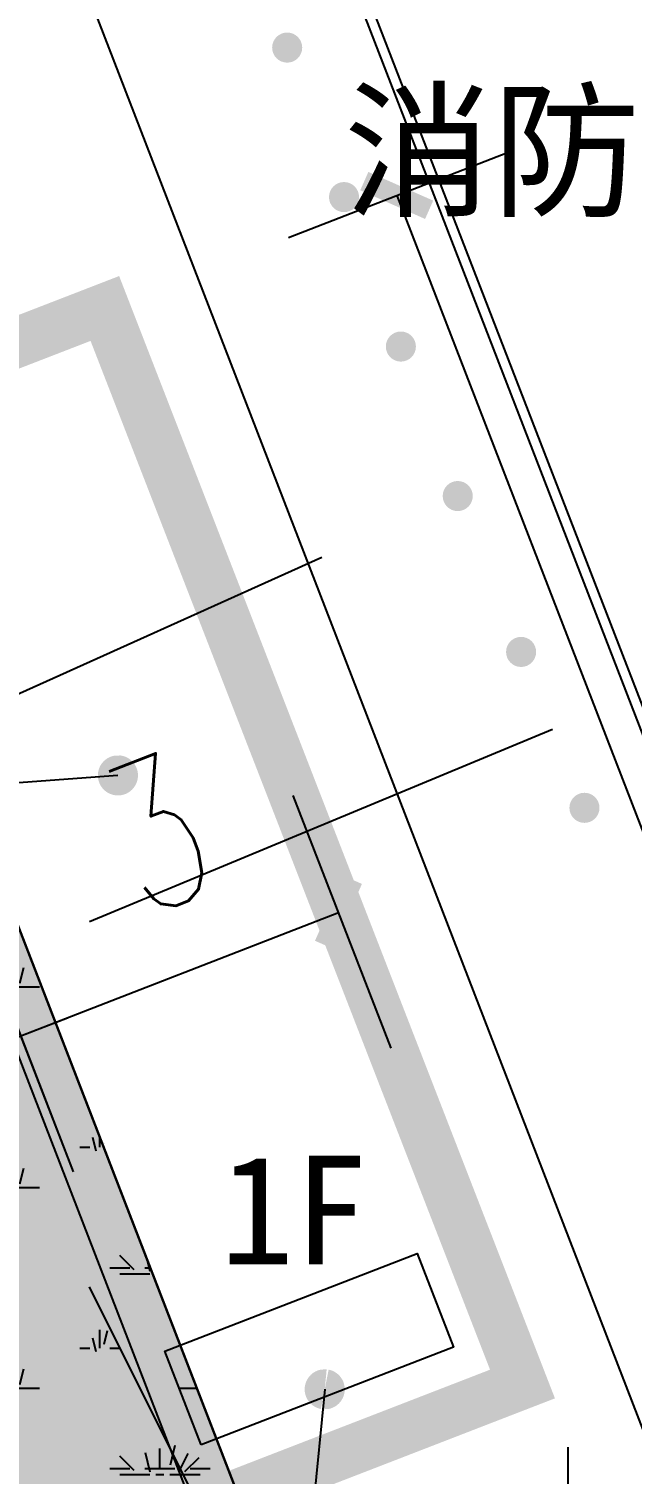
# Model space of a CAD drawing. Header units: metres. Extents: x 36500 to 80772748, y -35000 to 5806266.
# Drawn here: x 40386357.2 to 40386363.22, y 2903104.04 to 2903118.45 of the extents above; entities that cross this region are included whole.
import ezdxf
from ezdxf.enums import TextEntityAlignment as Align
from ezdxf.xclip import XClip

# ---------------------------------------------------------------- set-up
doc = ezdxf.new("R2010")
doc.units = ezdxf.units.M
doc.header["$LTSCALE"] = 10
doc.header["$XCLIPFRAME"] = 0
for name, pattern in [('399400', [0]), ('563', [1, 0.5, -0.5]), ('DASHED2', [0.375, 0.25, -0.125])]:
    doc.linetypes.add(name, pattern=pattern)
for name, color, linetype in [('DIM_LEAD', 3, 'Continuous'), ('dx', 252, 'Continuous'), ('PUB_DIM', 3, 'Continuous'), ('体育设施', 7, 'Continuous'), ('其它附属工程', 94, 'Continuous'), ('坐标', 7, 'Continuous'), ('总平面-定位', 3, 'Continuous'), ('总平面-绿化', 3, 'Continuous'), ('总平面-道路', 2, 'Continuous'), ('总平面定位', 7, 'Continuous'), ('文字标注', 7, 'Continuous')]:
    doc.layers.add(name, color=color, linetype=linetype)
doc.styles.add('_TCH_DIM_T3', font='SIMPLEX', dxfattribs={"width": 0.7058823529411765, "bigfont": 'GBCBIG'})
doc.styles.add('宋体', font='')
doc.styles.get('宋体').set_extended_font_data('SimSun')
doc.dimstyles.new('_TCH_ARCH_M_M&&1', dxfattribs={"dimtxt": 1.314345991561181, "dimasz": 0.5, "dimexe": 1.25, "dimexo": 1.5, "dimgap": 0.5, "dimtad": 1, "dimzin": 0, "dimdsep": 46, "dimtxsty": '_TCH_DIM_T3', "dimblk": 'ARCHTICK', "dimcen": 0.09, "dimclrt": 7, "dimazin": 2, "dimtfac": 1, "dimtix": 1, "dimtmove": 2, "dimatfit": 3, "dimfxl": 0, "dimtolj": 1, "dimtzin": 0, "dimarcsym": 0})
doc.dimstyles.new('_TCH_ARCH_MM_M&&1', dxfattribs={"dimtxt": 1.4875, "dimasz": 0.5, "dimexe": 1.25, "dimexo": 1.5, "dimgap": 0.6312500000000001, "dimtad": 1, "dimdec": 0, "dimzin": 0, "dimdsep": 46, "dimtxsty": '_TCH_DIM_T3', "dimblk": 'ARCHTICK', "dimcen": 0.09, "dimclrt": 7, "dimazin": 2, "dimtfac": 1, "dimtdec": 0, "dimtix": 1, "dimtmove": 2, "dimatfit": 3, "dimfxl": 0, "dimtolj": 1, "dimtzin": 0, "dimarcsym": 0})

# ---------------------------------------------------------------- blocks, each defined once
blk = doc.blocks.new('A$C42993D74')
at = {"layer": '体育设施', "color": 155}
for p, q in [((10.14180529862642, -26.2124459547922), (0, 0)), ((10.19910418242216, -26.08340991940349), (0.1292265877127647, -0.05686783697456121))]:
    blk.add_line(p, q, dxfattribs=at)
blk = doc.blocks.new('954200')
at = {"color": 0, "linetype": 'Continuous', "lineweight": -3, "flags": 128}
for points in [[(0, 1.6), (0, 0), (0.707, 0.707)], [(-0.707, 0.707), (0, 0)], [(-0.8, 0), (0.8, 0)]]:
    blk.add_lwpolyline(points, dxfattribs=at)
blk = doc.blocks.new('地形1')
at = {"layer": 'dx', "linetype": '399400'}
h = blk.add_hatch(color=252, dxfattribs=at)
edge = h.paths.add_edge_path(flags=0)
edge.add_arc((40386359.77481735, 2903118.261120615), 0.1499987374642963, 0, 360)
h = blk.add_hatch(color=252, dxfattribs=at)
edge = h.paths.add_edge_path(flags=0)
edge.add_arc((40386360.34187665, 2903116.771414632), 0.1500005532402886, 0, 360)
h = blk.add_hatch(color=252, dxfattribs=at)
edge = h.paths.add_edge_path(flags=0)
edge.add_arc((40386360.90893801, 2903115.281707731), 0.1500007760416392, 0, 360)
h = blk.add_hatch(color=252, dxfattribs=at)
edge = h.paths.add_edge_path(flags=0)
edge.add_arc((40386361.47600115, 2903113.792000954), 0.1500004474137486, 0, 360)
h = blk.add_hatch(color=252, dxfattribs=at)
edge = h.paths.add_edge_path(flags=0)
edge.add_arc((40386361.47600141, 2903113.791999909), 0.1499994098048112, 0, 360)
h = blk.add_hatch(color=252, dxfattribs=at)
edge = h.paths.add_edge_path(flags=0)
edge.add_arc((40386362.10805182, 2903112.238413953), 0.1500008509172575, 0, 360)
h = blk.add_hatch(color=252, dxfattribs=at)
edge = h.paths.add_edge_path(flags=0)
edge.add_arc((40386362.74010456, 2903110.684826076), 0.1499996618577318, 0, 360)
at = {"layer": 'dx', "color": 252, "linetype": '563', "lineweight": -3, "flags": 128}
for points in [[(40386355.805387, 2903128.689072), (40386354.7743, 2903128.218391999), (40386352.376204, 2903116.050993999), (40386354.953174, 2903110.856765), (40386361.475948, 2903113.792458)], [(40386362.42188998, 2903111.467000223), (40386356.294622, 2903108.922831001), (40386362.722918, 2903096.059230999), (40386366.571868, 2903092.897023001), (40386391.765299, 2903102.399862002), (40386389.41880368, 2903108.882538423)]]:
    blk.add_lwpolyline(points, dxfattribs=at)
at = {"layer": 'dx', "color": 252}
blk.add_blockref('954200', (40386362.57296225, 2903102.713858251), dxfattribs=at)
blk = doc.blocks.new('_ArchTick')
at = {"color": 0, "linetype": 'ByBlock', "const_width": 0.4}
blk.add_lwpolyline([(-0.5, -0.5), (0.5, 0.5)], dxfattribs=at)
blk = doc.blocks.new('*D258')
at = {"layer": 'Defpoints', "color": 0, "linetype": 'Continuous', "transparency": 16777216}
for p in [(40386359.60851415, 2903121.011538619), (40386371.1327183, 2903099.576625526), (40386368.32253237, 2903098.489342079)]:
    blk.add_point(p, dxfattribs=at)
at = {"layer": 'PUB_DIM', "color": 0, "linetype": 'Continuous', "lineweight": -2, "transparency": 16777216}
for p, q in [((40386361.00745517, 2903121.552800108), (40386363.58448426, 2903122.549873304)), ((40386362.41870007, 2903122.098822063), (40386371.1327183, 2903099.576625526)), ((40386369.7214734, 2903099.030603567), (40386372.2985025, 2903100.027676767))]:
    blk.add_line(p, q, dxfattribs=at)
at = {"layer": 'PUB_DIM', "color": 0, "linetype": 'Continuous', "lineweight": -2, "transparency": 16777216, "xscale": 0.5, "yscale": 0.5, "zscale": 0.5}
for p, rotation in [((40386362.41870007, 2903122.098822063), 111.1518532324609), ((40386371.1327183, 2903099.576625526), 291.151853232461)]:
    blk.add_blockref('_ArchTick', p, dxfattribs=dict(at, rotation=rotation))
at = {"layer": 'PUB_DIM', "color": 7, "linetype": 'Continuous', "transparency": 16777216, "insert": (40386367.85492038, 2903111.255279245), "char_height": 1.314345991561181, "attachment_point": 5, "rotation": 291.1518532324609, "style": '_TCH_DIM_T3'}
blk.add_mtext('\\A1;24.15m', dxfattribs=at)
blk = doc.blocks.new('*D259')
at = {"layer": 'Defpoints', "color": 0, "linetype": 'Continuous', "transparency": 16777216}
for p in [(40386352.81635447, 2903111.60264976), (40386360.63620825, 2903092.02799733), (40386357.58847186, 2903090.810460875)]:
    blk.add_point(p, dxfattribs=at)
at = {"layer": '其它附属工程', "color": 0, "linetype": 'Continuous', "lineweight": -2, "transparency": 16777216}
for p, q in [((40386351.42339399, 2903111.0461777), (40386348.60781768, 2903109.921386583)), ((40386349.76861806, 2903110.385113301), (40386357.58847186, 2903090.810460875)), ((40386359.24324778, 2903091.47152527), (40386356.42767148, 2903090.346734157))]:
    blk.add_line(p, q, dxfattribs=at)
at = {"layer": '其它附属工程', "color": 0, "linetype": 'Continuous', "lineweight": -2, "transparency": 16777216, "xscale": 0.5, "yscale": 0.5, "zscale": 0.5}
for p, rotation in [((40386349.76861806, 2903110.385113301), 111.7761538360719), ((40386357.58847186, 2903090.810460875), 291.776153836072)]:
    blk.add_blockref('_ArchTick', p, dxfattribs=dict(at, rotation=rotation))
at = {"layer": '其它附属工程', "color": 7, "linetype": 'Continuous', "transparency": 16777216, "insert": (40386354.75314245, 2903101.027076714), "char_height": 1.314345991561181, "attachment_point": 5, "rotation": 291.7761538360719, "style": '_TCH_DIM_T3'}
blk.add_mtext('\\A1;21.08m', dxfattribs=at)
blk = doc.blocks.new('*D267')
at = {"layer": 'Defpoints', "color": 0, "linetype": 'Continuous', "transparency": 16777216}
for p in [(40386357.11737653, 2903108.411542282), (40386358.18724505, 2903105.658637648), (40386355.41728216, 2903104.582139732)]:
    blk.add_point(p, dxfattribs=at)
at = {"layer": 'PUB_DIM', "color": 0, "linetype": 'Continuous', "lineweight": -2, "transparency": 16777216}
for p, q in [((40386357.64388691, 2903107.056765657), (40386356.66457808, 2903109.576648956)), ((40386354.87392402, 2903105.980267741), (40386353.89461519, 2903108.50015104)), ((40386357.11737653, 2903108.411542282), (40386357.5834192, 2903108.592661662)), ((40386354.34741364, 2903107.335044365), (40386357.11737653, 2903108.411542282)), ((40386354.34741364, 2903107.335044365), (40386353.88137098, 2903107.153924985))]:
    blk.add_line(p, q, dxfattribs=at)
at = {"layer": 'PUB_DIM', "color": 0, "linetype": 'Continuous', "lineweight": -2, "transparency": 16777216, "xscale": 0.5, "yscale": 0.5, "zscale": 0.5}
for p, rotation in [((40386357.11737653, 2903108.411542282), 201.2377498363672), ((40386354.34741364, 2903107.335044365), 21.23774983636728)]:
    blk.add_blockref('_ArchTick', p, dxfattribs=dict(at, rotation=rotation))
at = {"layer": 'PUB_DIM', "color": 7, "linetype": 'Continuous', "transparency": 16777216, "insert": (40386354.63071728, 2903108.915634995), "char_height": 1.4875, "attachment_point": 5, "rotation": 21.237749836367215, "style": '_TCH_DIM_T3'}
blk.add_mtext('\\A1;3', dxfattribs=at)
blk = doc.blocks.new('*D268')
at = {"layer": 'Defpoints', "color": 0, "linetype": 'Continuous', "transparency": 16777216}
for p in [(40386360.28646313, 2903109.643152691), (40386361.35633165, 2903106.89024806), (40386358.18724506, 2903105.65863765)]:
    blk.add_point(p, dxfattribs=at)
at = {"layer": 'PUB_DIM', "color": 0, "linetype": 'Continuous', "lineweight": -2, "transparency": 16777216}
for p, q in [((40386360.81297351, 2903108.288376069), (40386359.83366469, 2903110.808259366)), ((40386357.11737654, 2903108.411542283), (40386360.28646313, 2903109.643152691)), ((40386357.64388692, 2903107.056765659), (40386356.66457809, 2903109.576648958))]:
    blk.add_line(p, q, dxfattribs=at)
at = {"layer": 'PUB_DIM', "color": 0, "linetype": 'Continuous', "lineweight": -2, "transparency": 16777216, "xscale": 0.5, "yscale": 0.5, "zscale": 0.5}
for p, rotation in [((40386360.28646313, 2903109.643152691), 21.23774983924512), ((40386357.11737654, 2903108.411542283), 201.2377498392451)]:
    blk.add_blockref('_ArchTick', p, dxfattribs=dict(at, rotation=rotation))
at = {"layer": 'PUB_DIM', "color": 7, "linetype": 'Continuous', "transparency": 16777216, "insert": (40386358.47946082, 2903110.435286621), "char_height": 1.4875, "attachment_point": 5, "rotation": 21.237749839245122, "style": '_TCH_DIM_T3'}
blk.add_mtext('\\A1;3', dxfattribs=at)
blk = doc.blocks.new('*D269')
at = {"layer": 'Defpoints', "color": 0, "linetype": 'Continuous', "transparency": 16777216}
for p in [(40386358.38818736, 2903115.828374391), (40386365.01721399, 2903106.062697632), (40386362.53777282, 2903105.10338199)]:
    blk.add_point(p, dxfattribs=at)
at = {"layer": 'PUB_DIM', "color": 0, "linetype": 'Continuous', "lineweight": -2, "transparency": 16777216}
for p, q in [((40386359.7871284, 2903116.36963588), (40386362.03341272, 2903117.238741275)), ((40386360.86762853, 2903116.787690034), (40386365.01721399, 2903106.062697632)), ((40386363.93671385, 2903105.644643478), (40386366.18299817, 2903106.513748873))]:
    blk.add_line(p, q, dxfattribs=at)
at = {"layer": 'PUB_DIM', "color": 0, "linetype": 'Continuous', "lineweight": -2, "transparency": 16777216, "xscale": 0.5, "yscale": 0.5, "zscale": 0.5}
for p, rotation in [((40386360.86762853, 2903116.787690034), 111.1518532041977), ((40386365.01721399, 2903106.062697632), 291.1518532041978)]:
    blk.add_blockref('_ArchTick', p, dxfattribs=dict(at, rotation=rotation))
at = {"layer": 'PUB_DIM', "color": 7, "linetype": 'Continuous', "transparency": 16777216, "insert": (40386364.22478387, 2903111.921350196), "char_height": 1.4875, "attachment_point": 5, "rotation": 291.1518532041978, "style": '_TCH_DIM_T3'}
blk.add_mtext('\\A1;11', dxfattribs=at)
blk = doc.blocks.new('*D271')
at = {"layer": 'Defpoints', "color": 0, "linetype": 'Continuous', "transparency": 16777216}
for p in [(40386378.52624023, 2903109.354760895), (40386380.08650745, 2903105.322104083), (40386361.06647797, 2903097.963102337)]:
    blk.add_point(p, dxfattribs=at)
at = {"layer": 'PUB_DIM', "color": 0, "linetype": 'Continuous', "lineweight": -2, "transparency": 16777216}
for p, q in [((40386379.54524596, 2903106.721045112), (40386378.07518899, 2903110.520545084)), ((40386359.50621074, 2903101.995759148), (40386378.52624023, 2903109.354760895)), ((40386360.52521648, 2903099.362043366), (40386359.05515951, 2903103.161543338))]:
    blk.add_line(p, q, dxfattribs=at)
at = {"layer": 'PUB_DIM', "color": 0, "linetype": 'Continuous', "lineweight": -2, "transparency": 16777216, "xscale": 0.5, "yscale": 0.5, "zscale": 0.5}
for p, rotation in [((40386378.52624023, 2903109.354760895), 21.15185322547471), ((40386359.50621074, 2903101.995759148), 201.1518532254747)]:
    blk.add_blockref('_ArchTick', p, dxfattribs=dict(at, rotation=rotation))
at = {"layer": 'PUB_DIM', "color": 7, "linetype": 'Continuous', "transparency": 16777216, "insert": (40386368.52006912, 2903106.957622627), "char_height": 1.4875, "attachment_point": 5, "rotation": 21.151853225474706, "style": '_TCH_DIM_T3'}
blk.add_mtext('\\A1;20', dxfattribs=at)

msp = doc.modelspace()

# ---------------------------------------------------------------- hatches: boundary and pattern name
at = {"layer": '其它附属工程', "linetype": 'Continuous'}
h = msp.add_hatch(dxfattribs=at)
h.set_pattern_fill('草坪或沼泽', color=256, scale=0.5)
h.set_pattern_definition([(0, (984.1042283684016, 0.04), (2, 2), [0.3, -0.06, 0.08, -0.06, 0.3, -1.2]), (0, (984.0042283684015, 0.1), (2, 2), [0.2, -0.15, 0.3, -0.15, 0.2, -1]), (0, (984.7042283684016, 0.9), (2, 2), [0.25, -0.1, 0.25, -1.4]), (0, (983.7042283684016, 1.3), (2, 2), [0.1, -0.2, 0.1, -1.6]), (90, (983.9042283684015, 1.3), (-2, 2), [0.18, -1.82]), (90, (984.5042283684015, 0.1), (-2, 2), [0.2, -1.8]), (90, (985.0042283684015, 0.9), (-2, 2), [0.2, -1.8]), (45, (984.7642283684015, 0.08), (2.220446049250313e-16, 2.00000000003805), [0.2, -2.628427124]), (135, (984.2442283684015, 0.08), (-2.00000000003805, 2.220446049250313e-16), [0.2, -2.628427124]), (63.43494882, (984.7042283684016, 0.09), (1.019972994953378e-10, 2.000000000000188), [0.2, -4.272135953999998]), (75.96375653, (984.6042283684016, 0.1), (7.237965782280753e-11, 1.999999999700391), [0.2, -8.046211252]), (75.96375653, (985.1042283684016, 0.9), (7.237965782280753e-11, 1.999999999700391), [0.16, -8.086211252]), (75.96375653, (983.9442283684016, 1.3), (7.237965782280753e-11, 1.999999999700391), [0.14, -8.106211252]), (104.03624347, (984.4042283684015, 0.1), (-7.23794357782026e-11, 1.99999999970039), [0.2, -8.046211252]), (104.03624347, (984.9042283684015, 0.9), (-7.23794357782026e-11, 1.99999999970039), [0.16, -8.086211252]), (104.03624347, (983.8642283684015, 1.3), (-7.23794357782026e-11, 1.99999999970039), [0.14, -8.106211252]), (116.5650512, (984.3042283684015, 0.09), (-8.001296292192706e-10, 2.000000000000188), [0.2, -4.272133595399999])])
edge = h.paths.add_edge_path()
edge.add_arc((40386353.9315147, 2903120.845661342), 7.000000002211403, 120.5712025606869, 198.6128294231433)
edge.add_line((40386347.29763593, 2903118.61146069), (40386349.48637304, 2903119.460139143))
edge.add_line((40386349.48637304, 2903119.460139143), (40386348.5045458, 2903121.997763631))
edge.add_line((40386348.5045458, 2903121.997763631), (40386348.97085948, 2903122.178184125))
edge.add_line((40386348.97085948, 2903122.178184125), (40386360.63620825, 2903092.027997331))
edge.add_line((40386360.63620825, 2903092.027997331), (40386362.76803315, 2903092.852817459))
edge.add_line((40386362.76803315, 2903092.852817459), (40386362.52609389, 2903093.497311268))
edge.add_line((40386362.52609389, 2903093.497311268), (40386363.18569669, 2903093.752516873))
edge.add_line((40386363.18569669, 2903093.752516873), (40386350.37125356, 2903126.872645717))
at = {"layer": '总平面-绿化'}
h = msp.add_hatch(dxfattribs=at)
h.set_pattern_fill('草坪或沼泽', color=256, scale=0.5)
h.set_pattern_definition([(0, (0.6, 0.04), (2, 2), [0.3, -0.06, 0.08, -0.06, 0.3, -1.2]), (0, (0.5, 0.1), (2, 2), [0.2, -0.15, 0.3, -0.15, 0.2, -1]), (0, (1.2, 0.9), (2, 2), [0.25, -0.1, 0.25, -1.4]), (0, (0.2, 1.3), (2, 2), [0.1, -0.2, 0.1, -1.6]), (90, (0.4, 1.3), (-2, 2), [0.18, -1.82]), (90, (1, 0.1), (-2, 2), [0.2, -1.8]), (90, (1.5, 0.9), (-2, 2), [0.2, -1.8]), (45, (1.26, 0.08), (2.220446049250313e-16, 2.00000000003805), [0.2, -2.628427124]), (135, (0.74, 0.08), (-2.00000000003805, 2.220446049250313e-16), [0.2, -2.628427124]), (63.43494882, (1.2, 0.09), (1.019972994953378e-10, 2.000000000000188), [0.2, -4.272135953999999]), (75.96375653, (1.1, 0.1), (7.237965782280753e-11, 1.999999999700391), [0.2, -8.046211252]), (75.96375653, (1.6, 0.9), (7.237965782280753e-11, 1.999999999700391), [0.16, -8.086211252]), (75.96375653, (0.44, 1.3), (7.237965782280753e-11, 1.999999999700391), [0.14, -8.106211252]), (104.03624347, (0.9, 0.1), (-7.23794357782026e-11, 1.99999999970039), [0.2, -8.046211252]), (104.03624347, (1.4, 0.9), (-7.23794357782026e-11, 1.99999999970039), [0.16, -8.086211252]), (104.03624347, (0.36, 1.3), (-7.23794357782026e-11, 1.99999999970039), [0.14, -8.106211252]), (116.5650512, (0.8, 0.09), (-8.001296292192706e-10, 2.000000000000188), [0.2, -4.2721335954])])
edge = h.paths.add_edge_path()
edge.add_line((40386386.78764781, 2903063.93054272), (40386392.21009013, 2903065.988969112))
edge.add_line((40386392.21009013, 2903065.988969112), (40386402.9614844, 2903070.070331787))
edge.add_line((40386402.9614844, 2903070.070331787), (40386408.5709075, 2903072.199738398))
edge.add_line((40386408.5709075, 2903072.199738398), (40386410.81467673, 2903073.05150104))
edge.add_line((40386410.81467673, 2903073.05150104), (40386415.05093468, 2903074.659637121))
edge.add_line((40386415.05093468, 2903074.659637121), (40386414.74774408, 2903075.614170919))
edge.add_line((40386414.74774408, 2903075.614170919), (40386378.20976205, 2903061.743899559))
edge.add_arc((40386376.08035544, 2903067.353322655), 6.000000000822185, 201.1518532603058, 290.78738331287076, ccw=False)
edge.add_line((40386370.48459133, 2903065.188276699), (40386348.5045458, 2903121.997763631))
edge.add_line((40386348.5045458, 2903121.997763631), (40386348.97085948, 2903122.178184125))
edge.add_line((40386348.97085948, 2903122.178184125), (40386362.06585088, 2903088.332951999))
edge.add_line((40386362.06585088, 2903088.332951999), (40386364.16052737, 2903089.14339911))
edge.add_line((40386364.16052737, 2903089.14339911), (40386362.52609389, 2903093.497311268))
edge.add_line((40386362.52609389, 2903093.497311268), (40386363.18569669, 2903093.752516873))
edge.add_line((40386363.18569669, 2903093.752516873), (40386350.37125356, 2903126.872645717))
edge.add_arc((40386353.9315147, 2903120.845661343), 7.000000001409536, 120.571202564564, 200.448116843285)
edge.add_line((40386347.37259219, 2903118.400147983), (40386368.03530104, 2903062.982292448))
edge.add_arc((40386374.59422354, 2903065.427805807), 6.999999996144679, 200.4481168645902, 261.1951216799142)
edge.add_line((40386373.52273371, 2903058.510298343), (40386378.83521631, 2903057.687419418))
edge.add_arc((40386377.15144657, 2903046.817050544), 10.99999999992424, 57.433125593968896, 81.19512167001773, ccw=False)
edge.add_line((40386383.0725665, 2903056.087451759), (40386390.15448796, 2903051.564140913))
edge.add_line((40386390.15448796, 2903051.564140913), (40386391.31486987, 2903052.004636284))
edge.add_line((40386391.31486987, 2903052.004636284), (40386388.75958194, 2903058.735944))
edge.add_line((40386388.75958194, 2903058.735944), (40386386.78764781, 2903063.93054272))

# ---------------------------------------------------------------- linework, layer by layer
at = {"linetype": 'DASHED2', "ltscale": 0.5, "const_width": 0.2}
msp.add_lwpolyline([(40386381.66697781, 2903101.237210117), (40386368.89320668, 2903134.252218387), (40386337.27713943, 2903122.019708744), (40386339.18959661, 2903117.076783939), (40386341.83598111, 2903118.100691096), (40386341.80095328, 2903118.087138549), (40386347.48998013, 2903120.288268608), (40386347.48998013, 2903120.288268609), (40386349.58839166, 2903121.100160841), (40386353.22819445, 2903111.732421598), (40386355.41986872, 2903112.580397943), (40386362.64137981, 2903093.876053871)], close=True, dxfattribs=at)
at = {"linetype": 'Continuous', "ltscale": 0.001, "elevation": 61.0980000004638}
msp.add_lwpolyline([(40386358.91583301, 2903104.336469776), (40386358.55499202, 2903105.269097126), (40386361.07308587, 2903106.243367807), (40386361.43392686, 2903105.310740456)], close=True, dxfattribs=at)
at = {"layer": 'DIM_LEAD', "linetype": 'Continuous'}
for p, q in [((40386358.08671553, 2903111.008032796), (40386351.13847809, 2903110.493708573)), ((40386360.14923044, 2903104.889898625), (40386359.56317569, 2903098.941793917))]:
    msp.add_line(p, q, dxfattribs=at)
at = {"layer": 'DIM_LEAD', "linetype": 'Continuous', "const_width": 0.2}
for points in [[(40386358.18644268, 2903111.015414826, 1), (40386357.98698837, 2903111.000650767, 1)], [(40386360.15903576, 2903104.989416743, 1), (40386360.13942511, 2903104.790380508, 1)]]:
    msp.add_lwpolyline(points, format="xyb", close=True, dxfattribs=at)
at = {"layer": '其它附属工程', "linetype": 'Continuous'}
msp.add_lwpolyline([(40386350.37125356, 2903126.872645717, 0.3543229938973471), (40386347.29763593, 2903118.61146069), (40386349.48637304, 2903119.460139143), (40386348.5045458, 2903121.997763631), (40386348.97085948, 2903122.178184125), (40386360.63620825, 2903092.027997331), (40386362.76803315, 2903092.852817459), (40386362.52609389, 2903093.497311268), (40386363.18569669, 2903093.752516873)], format="xyb", close=True, dxfattribs=at)
msp.add_lwpolyline([(40386350.37125356, 2903126.872645717, 0.3543229938973471), (40386347.29763593, 2903118.61146069), (40386349.48637304, 2903119.460139143), (40386348.5045458, 2903121.997763631), (40386348.97085948, 2903122.178184125), (40386360.63620825, 2903092.027997331), (40386362.76803315, 2903092.852817459), (40386362.52609389, 2903093.497311268), (40386363.18569669, 2903093.752516873)], format="xyb", close=True, dxfattribs=at)
at = {"layer": '坐标', "linetype": 'Continuous', "const_width": 0.5, "elevation": 61.0980000004638}
msp.add_lwpolyline([(40386357.95631786, 2903115.661280619), (40386354.78538486, 2903114.434421245), (40386358.95104901, 2903103.715649826), (40386362.12198202, 2903104.942509199)], close=True, dxfattribs=at)
at = {"layer": '总平面-绿化', "elevation": 61.09800000000001}
msp.add_lwpolyline([(40386386.78764781, 2903063.93054272), (40386392.21009013, 2903065.988969112), (40386402.9614844, 2903070.070331787), (40386408.5709075, 2903072.199738398), (40386410.81467673, 2903073.05150104), (40386415.05093468, 2903074.659637121), (40386414.74774408, 2903075.614170919), (40386378.20976205, 2903061.743899559, -0.4123516346641425), (40386370.48459133, 2903065.188276699), (40386348.5045458, 2903121.997763631), (40386348.97085948, 2903122.178184125), (40386362.06585088, 2903088.332951999), (40386364.16052737, 2903089.14339911), (40386362.52609389, 2903093.497311268), (40386363.18569669, 2903093.752516873), (40386350.37125356, 2903126.872645717, 0.3633621434391671), (40386347.37259219, 2903118.400147983), (40386368.03530104, 2903062.982292448, 0.2714456979029111), (40386373.52273371, 2903058.510298343), (40386378.83521631, 2903057.687419418, -0.1040543893758048), (40386383.0725665, 2903056.087451759), (40386390.15448796, 2903051.564140913), (40386391.31486987, 2903052.004636284), (40386388.75958194, 2903058.735944)], format="xyb", close=True, dxfattribs=at)
at = {"layer": '总平面-道路', "elevation": 61.09800000000001}
for points in [[(40386351.67848236, 2903123.493990397), (40386364.50217526, 2903090.349954654), (40386423.11170861, 2903112.351634922), (40386408.04685436, 2903151.288162135)], [(40386354.03535311, 2903128.48765219), (40386366.80375873, 2903095.486511603), (40386417.92325132, 2903114.676473839), (40386404.36006008, 2903149.731812325)]]:
    msp.add_lwpolyline(points, dxfattribs=at)
at = {"layer": '总平面定位'}
msp.add_lwpolyline([(40386337.27714632, 2903122.01971161), (40386368.89321365, 2903134.252221083), (40386373.25938959, 2903122.9674301), (40386374.61169924, 2903123.490649524), (40386375.74834835, 2903120.552873358), (40386374.39603871, 2903120.029653929), (40386381.6669846, 2903101.237212743), (40386362.64138655, 2903093.876056597), (40386355.40652481, 2903112.575235069), (40386353.2148505, 2903111.727258732), (40386349.58839858, 2903121.100163644), (40386342.22064248, 2903118.249519842), (40386342.22064248, 2903118.249519842), (40386339.18960357, 2903117.076786635)], close=True, dxfattribs=at)

# ---------------------------------------------------------------- block references
at = {"linetype": 'Continuous'}
ref = msp.add_blockref('地形1', (0, 0), dxfattribs=at)
XClip(ref).set_block_clipping_path([(40386275.23855543, 2902950.297860307), (40386562.23855543, 2903318.297860307)])
at = {"layer": '其它附属工程', "linetype": 'Continuous'}
msp.add_blockref('A$C42993D74', (40386358.18072709, 2903124.701788043, -2.033701144365892), dxfattribs=at)
at = {"layer": '总平面-定位', "linetype": 'Continuous'}
msp.add_blockref('A$C42993D74', (40386358.18072709, 2903124.701788043, -2.033701144365892), dxfattribs=at)

# ---------------------------------------------------------------- texts
at = {"layer": '文字标注', "linetype": 'Continuous', "style": '宋体'}
for s, p in [('消防水池、生活水池', (40386366.99286544, 2903117.251569674)), ('1F', (40386359.84363618, 2903106.675876829))]:
    msp.add_text(s, height=1.083801599986106, dxfattribs=at).set_placement(p, align=Align.MIDDLE)

# ---------------------------------------------------------------- dimensions: what is measured, and where the dimension line sits
at = {"layer": 'PUB_DIM', "linetype": 'Continuous'}
dim = msp.add_aligned_dim(p1=(40386359.60851415, 2903121.011538618), p2=(40386368.32253238, 2903098.489342081), distance=3.0131926951840784, dimstyle='_TCH_ARCH_M_M&&1', override={"dimpost": 'm'}, dxfattribs=at)
dim.commit()
dim.dimension.update_dxf_attribs({"geometry": '*D258', "text_midpoint": (40386367.85492038, 2903111.255279245)})
for p1, p2, distance, picture, middle in [((40386358.38818737, 2903115.828374392), (40386362.53777283, 2903105.103381993), 2.658555056884886, '*D269', (40386364.22478387, 2903111.921350196)), ((40386361.06647797, 2903097.963102337), (40386380.08650745, 2903105.322104084), 4.323974415582275, '*D271', (40386368.52006912, 2903106.957622627))]:
    dim = msp.add_aligned_dim(p1=p1, p2=p2, distance=distance, dimstyle='_TCH_ARCH_MM_M&&1', dxfattribs=at)
    dim.commit()
    dim.dimension.update_dxf_attribs({"geometry": picture, "text_midpoint": middle})
for base, p1, p2, angle, picture, middle in [((40386360.28646313, 2903109.643152691), (40386358.18724506, 2903105.65863765), (40386361.35633165, 2903106.890248057), 21.23774993020696, '*D268', (40386358.47946082, 2903110.435286621)), ((40386357.11737653, 2903108.411542282), (40386355.41728216, 2903104.582139732), (40386358.18724506, 2903105.65863765), 21.237749732298692, '*D267', (40386354.63071728, 2903108.915634995))]:
    dim = msp.add_linear_dim(base=base, p1=p1, p2=p2, angle=angle, dimstyle='_TCH_ARCH_MM_M&&1', dxfattribs=at)
    dim.commit()
    dim.dimension.update_dxf_attribs({"geometry": picture, "text_midpoint": middle, "dimtype": 129})
at = {"layer": '其它附属工程', "linetype": 'Continuous'}
dim = msp.add_aligned_dim(p1=(40386352.81635445, 2903111.60264976), p2=(40386360.63620825, 2903092.027997332), distance=-3.281934206621167, dimstyle='_TCH_ARCH_M_M&&1', override={"dimpost": 'm'}, dxfattribs=at)
dim.commit()
dim.dimension.update_dxf_attribs({"geometry": '*D259', "text_midpoint": (40386354.75314245, 2903101.027076714)})

doc.saveas('drawing.dxf')
